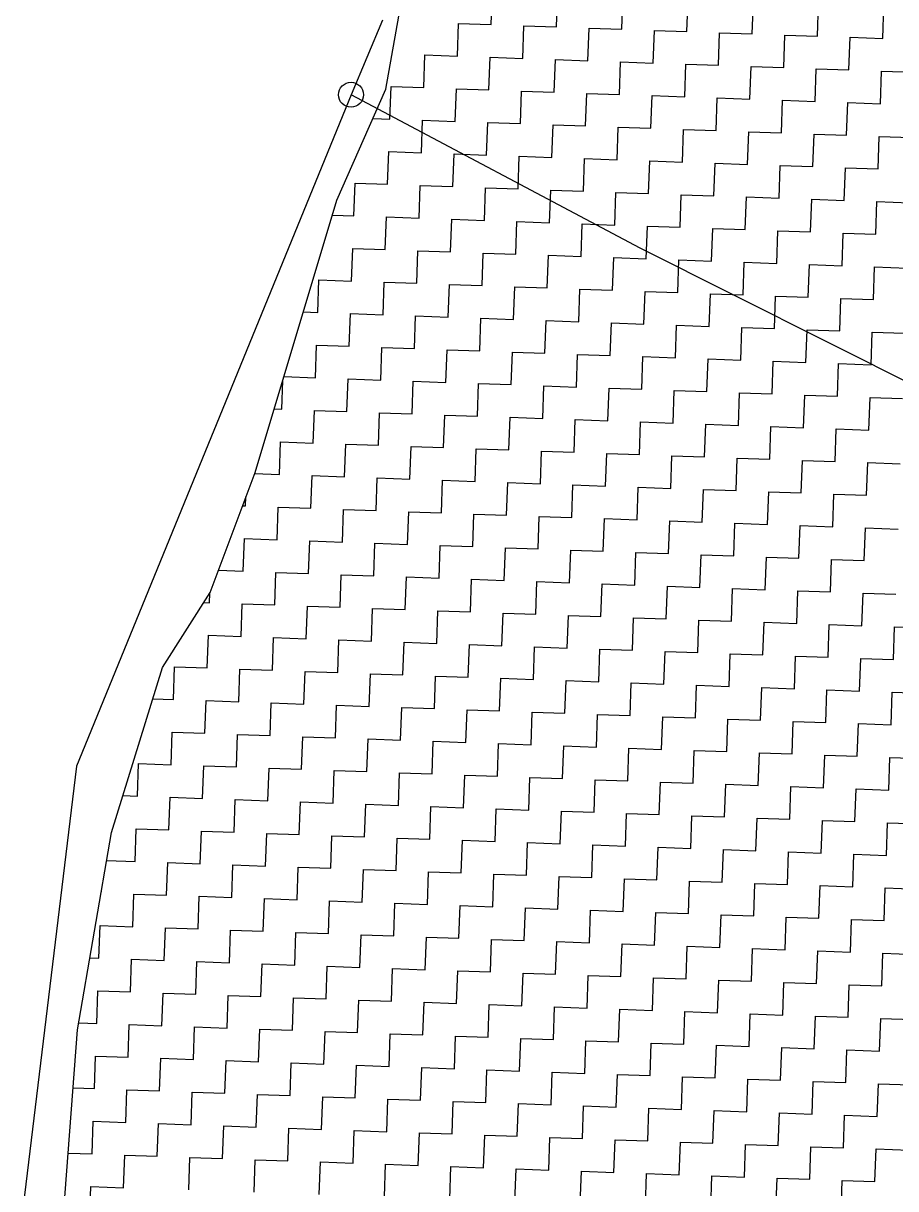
# Model space of a CAD drawing. Header units: metres. Extents: x 287345 to 291891, y 1993918 to 1999987.
# Drawn here: x 287345.5 to 287614.4, y 1997627.4 to 1997986.5 of the extents above; entities that cross this region are included whole.
import ezdxf

# ---------------------------------------------------------------- set-up
doc = ezdxf.new("R2010")
doc.units = ezdxf.units.M
doc.header["$MEASUREMENT"] = 0
for name, color, linetype in [('POLY_HATCH', 12, 'Continuous'), ('POLY_PARCEL', 6, 'Continuous'), ('V_BOUND_LINE', 7, 'Continuous')]:
    doc.layers.add(name, color=color, linetype=linetype)

msp = doc.modelspace()

# ---------------------------------------------------------------- linework, layer by layer
msp.add_circle((287446.5, 1997964.51), 3.85)
at = {"layer": 'POLY_HATCH'}
for p, q in [((287457.26, 1997966.2), (287467.7, 1998025.58)), ((287442.14, 1997931.99), (287457.26, 1997966.2)), ((287416.93, 1997848.12), (287442.14, 1997931.99)), ((287403.1, 1997811.09), (287416.93, 1997848.12)), ((287388.38, 1997787.99), (287403.1, 1997811.09)), ((287372.68, 1997737.13), (287388.38, 1997787.99)), ((287362.19, 1997676.35), (287372.68, 1997737.13)), ((287354.29, 1997571.02), (287362.19, 1997676.35))]:
    msp.add_line(p, q, dxfattribs=at)
at = {"layer": 'POLY_HATCH', "linetype": 'Continuous'}
for p, q in [((287489.74, 1997986.12), (287490.09, 1997996.18)), ((287509.85, 1997985.41), (287510.2, 1997995.46)), ((287529.96, 1997984.7), (287530.31, 1997994.75)), ((287550.06, 1997983.99), (287550.42, 1997994.04)), ((287570.17, 1997983.27), (287570.53, 1997993.33)), ((287590.28, 1997982.56), (287590.64, 1997992.62)), ((287610.39, 1997981.85), (287610.75, 1997991.91)), ((287479.33, 1997976.42), (287479.68, 1997986.48)), ((287479.68, 1997986.48), (287489.74, 1997986.12)), ((287499.44, 1997975.71), (287499.79, 1997985.77)), ((287499.79, 1997985.77), (287509.85, 1997985.41)), ((287519.55, 1997975), (287519.9, 1997985.05)), ((287519.9, 1997985.05), (287529.96, 1997984.7)), ((287539.65, 1997974.29), (287540.01, 1997984.34)), ((287540.01, 1997984.34), (287550.06, 1997983.99)), ((287559.76, 1997973.58), (287560.12, 1997983.63)), ((287560.12, 1997983.63), (287570.17, 1997983.27)), ((287579.87, 1997972.86), (287580.23, 1997982.92)), ((287580.23, 1997982.92), (287590.28, 1997982.56)), ((287599.98, 1997972.15), (287600.34, 1997982.21)), ((287600.34, 1997982.21), (287610.39, 1997981.85)), ((287459.18, 1997977.14), (287459.22, 1997977.13)), ((287459.22, 1997977.13), (287459.23, 1997977.4)), ((287468.92, 1997966.72), (287469.27, 1997976.78)), ((287469.27, 1997976.78), (287479.33, 1997976.42)), ((287489.03, 1997966.01), (287489.38, 1997976.07)), ((287489.38, 1997976.07), (287499.44, 1997975.71)), ((287509.14, 1997965.3), (287509.49, 1997975.36)), ((287509.49, 1997975.36), (287519.55, 1997975)), ((287529.24, 1997964.59), (287529.6, 1997974.64)), ((287529.6, 1997974.64), (287539.65, 1997974.29)), ((287549.35, 1997963.88), (287549.71, 1997973.93)), ((287549.71, 1997973.93), (287559.76, 1997973.58)), ((287569.46, 1997963.17), (287569.82, 1997973.22)), ((287569.82, 1997973.22), (287579.87, 1997972.86)), ((287589.57, 1997962.45), (287589.93, 1997972.51)), ((287589.93, 1997972.51), (287599.98, 1997972.15)), ((287609.68, 1997961.74), (287610.04, 1997971.8)), ((287610.04, 1997971.8), (287620.09, 1997971.44)), ((287458.51, 1997957.03), (287458.86, 1997967.08)), ((287458.86, 1997967.08), (287468.92, 1997966.72)), ((287478.62, 1997956.31), (287478.97, 1997966.37)), ((287478.97, 1997966.37), (287489.03, 1997966.01)), ((287498.72, 1997955.6), (287499.08, 1997965.66)), ((287499.08, 1997965.66), (287509.14, 1997965.3)), ((287518.83, 1997954.89), (287519.19, 1997964.94)), ((287519.19, 1997964.94), (287529.24, 1997964.59)), ((287538.94, 1997954.18), (287539.3, 1997964.23)), ((287539.3, 1997964.23), (287549.35, 1997963.88)), ((287559.05, 1997953.47), (287559.41, 1997963.52)), ((287559.41, 1997963.52), (287569.46, 1997963.17)), ((287579.16, 1997952.76), (287579.52, 1997962.81)), ((287579.52, 1997962.81), (287589.57, 1997962.45)), ((287599.27, 1997952.04), (287599.63, 1997962.1)), ((287599.63, 1997962.1), (287609.68, 1997961.74)), ((287453.29, 1997957.21), (287458.51, 1997957.03)), ((287468.21, 1997946.61), (287468.56, 1997956.67)), ((287468.56, 1997956.67), (287478.62, 1997956.31)), ((287488.31, 1997945.9), (287488.67, 1997955.96)), ((287488.67, 1997955.96), (287498.72, 1997955.6)), ((287508.42, 1997945.19), (287508.78, 1997955.25)), ((287508.78, 1997955.25), (287518.83, 1997954.89)), ((287528.53, 1997944.48), (287528.89, 1997954.53)), ((287528.89, 1997954.53), (287538.94, 1997954.18)), ((287548.64, 1997943.77), (287549, 1997953.82)), ((287549, 1997953.82), (287559.05, 1997953.47)), ((287568.75, 1997943.06), (287569.11, 1997953.11)), ((287569.11, 1997953.11), (287579.16, 1997952.76)), ((287588.86, 1997942.35), (287589.22, 1997952.4)), ((287589.22, 1997952.4), (287599.27, 1997952.04)), ((287608.97, 1997941.63), (287609.32, 1997951.69)), ((287609.32, 1997951.69), (287619.38, 1997951.33)), ((287457.8, 1997936.92), (287458.15, 1997946.97)), ((287458.15, 1997946.97), (287468.21, 1997946.61)), ((287477.9, 1997936.2), (287478.26, 1997946.26)), ((287478.26, 1997946.26), (287488.31, 1997945.9)), ((287498.01, 1997935.49), (287498.37, 1997945.55)), ((287498.37, 1997945.55), (287508.42, 1997945.19)), ((287518.12, 1997934.78), (287518.48, 1997944.84)), ((287518.48, 1997944.84), (287528.53, 1997944.48)), ((287538.23, 1997934.07), (287538.59, 1997944.12)), ((287538.59, 1997944.12), (287548.64, 1997943.77)), ((287558.34, 1997933.36), (287558.7, 1997943.41)), ((287558.7, 1997943.41), (287568.75, 1997943.06)), ((287578.45, 1997932.65), (287578.8, 1997942.7)), ((287578.8, 1997942.7), (287588.86, 1997942.35)), ((287598.56, 1997931.94), (287598.91, 1997941.99)), ((287598.91, 1997941.99), (287608.97, 1997941.63)), ((287447.38, 1997927.22), (287447.74, 1997937.27)), ((287447.74, 1997937.27), (287457.8, 1997936.92)), ((287467.49, 1997926.51), (287467.85, 1997936.56)), ((287467.85, 1997936.56), (287477.9, 1997936.2)), ((287487.6, 1997925.79), (287487.96, 1997935.85)), ((287487.96, 1997935.85), (287498.01, 1997935.49)), ((287507.71, 1997925.08), (287508.07, 1997935.14)), ((287508.07, 1997935.14), (287518.12, 1997934.78)), ((287527.82, 1997924.37), (287528.18, 1997934.43)), ((287528.18, 1997934.43), (287538.23, 1997934.07)), ((287547.93, 1997923.66), (287548.29, 1997933.71)), ((287548.29, 1997933.71), (287558.34, 1997933.36)), ((287568.04, 1997922.95), (287568.39, 1997933)), ((287568.39, 1997933), (287578.45, 1997932.65)), ((287588.15, 1997922.24), (287588.5, 1997932.29)), ((287588.5, 1997932.29), (287598.56, 1997931.94)), ((287608.26, 1997921.52), (287608.61, 1997931.58)), ((287608.61, 1997931.58), (287618.67, 1997931.22)), ((287440.78, 1997927.45), (287447.38, 1997927.22)), ((287457.08, 1997916.81), (287457.44, 1997926.86)), ((287457.44, 1997926.86), (287467.49, 1997926.51)), ((287477.19, 1997916.1), (287477.55, 1997926.15)), ((287477.55, 1997926.15), (287487.6, 1997925.79)), ((287497.3, 1997915.38), (287497.66, 1997925.44)), ((287497.66, 1997925.44), (287507.71, 1997925.08)), ((287517.41, 1997914.67), (287517.77, 1997924.73)), ((287517.77, 1997924.73), (287527.82, 1997924.37)), ((287537.52, 1997913.96), (287537.88, 1997924.02)), ((287537.88, 1997924.02), (287547.93, 1997923.66)), ((287557.63, 1997913.25), (287557.98, 1997923.3)), ((287557.98, 1997923.3), (287568.04, 1997922.95)), ((287577.74, 1997912.54), (287578.09, 1997922.59)), ((287578.09, 1997922.59), (287588.15, 1997922.24)), ((287597.85, 1997911.83), (287598.2, 1997921.88)), ((287598.2, 1997921.88), (287608.26, 1997921.52)), ((287446.67, 1997907.11), (287447.03, 1997917.16)), ((287447.03, 1997917.16), (287457.08, 1997916.81)), ((287466.78, 1997906.4), (287467.14, 1997916.45)), ((287467.14, 1997916.45), (287477.19, 1997916.1)), ((287486.89, 1997905.69), (287487.25, 1997915.74)), ((287487.25, 1997915.74), (287497.3, 1997915.38)), ((287507, 1997904.97), (287507.36, 1997915.03)), ((287507.36, 1997915.03), (287517.41, 1997914.67)), ((287527.11, 1997904.26), (287527.47, 1997914.32)), ((287527.47, 1997914.32), (287537.52, 1997913.96)), ((287547.22, 1997903.55), (287547.57, 1997913.61)), ((287547.57, 1997913.61), (287557.63, 1997913.25)), ((287567.33, 1997902.84), (287567.68, 1997912.89)), ((287567.68, 1997912.89), (287577.74, 1997912.54)), ((287587.44, 1997902.13), (287587.79, 1997912.18)), ((287587.79, 1997912.18), (287597.85, 1997911.83)), ((287607.55, 1997901.42), (287607.9, 1997911.47)), ((287607.9, 1997911.47), (287617.96, 1997911.11)), ((287436.26, 1997897.41), (287436.62, 1997907.46)), ((287436.62, 1997907.46), (287446.67, 1997907.11)), ((287456.37, 1997896.7), (287456.73, 1997906.75)), ((287456.73, 1997906.75), (287466.78, 1997906.4)), ((287476.48, 1997895.99), (287476.84, 1997906.04)), ((287476.84, 1997906.04), (287486.89, 1997905.69)), ((287496.59, 1997895.27), (287496.95, 1997905.33)), ((287496.95, 1997905.33), (287507, 1997904.97)), ((287516.7, 1997894.56), (287517.05, 1997904.62)), ((287517.05, 1997904.62), (287527.11, 1997904.26)), ((287536.81, 1997893.85), (287537.16, 1997903.91)), ((287537.16, 1997903.91), (287547.22, 1997903.55)), ((287556.92, 1997893.14), (287557.27, 1997903.19)), ((287557.27, 1997903.19), (287567.33, 1997902.84)), ((287577.03, 1997892.43), (287577.38, 1997902.48)), ((287577.38, 1997902.48), (287587.44, 1997902.13)), ((287597.13, 1997891.72), (287597.49, 1997901.77)), ((287597.49, 1997901.77), (287607.55, 1997901.42)), ((287431.79, 1997897.57), (287436.26, 1997897.41)), ((287445.96, 1997887), (287446.32, 1997897.05)), ((287446.32, 1997897.05), (287456.37, 1997896.7)), ((287466.07, 1997886.29), (287466.43, 1997896.34)), ((287466.43, 1997896.34), (287476.48, 1997895.99)), ((287486.18, 1997885.58), (287486.54, 1997895.63)), ((287486.54, 1997895.63), (287496.59, 1997895.27)), ((287506.29, 1997884.86), (287506.64, 1997894.92)), ((287506.64, 1997894.92), (287516.7, 1997894.56)), ((287526.4, 1997884.15), (287526.75, 1997894.21)), ((287526.75, 1997894.21), (287536.81, 1997893.85)), ((287546.51, 1997883.44), (287546.86, 1997893.5)), ((287546.86, 1997893.5), (287556.92, 1997893.14)), ((287566.62, 1997882.73), (287566.97, 1997892.78)), ((287566.97, 1997892.78), (287577.03, 1997892.43)), ((287586.72, 1997882.02), (287587.08, 1997892.07)), ((287587.08, 1997892.07), (287597.13, 1997891.72)), ((287606.83, 1997881.31), (287607.19, 1997891.36)), ((287607.19, 1997891.36), (287617.24, 1997891.01)), ((287435.55, 1997877.3), (287435.91, 1997887.36)), ((287435.91, 1997887.36), (287445.96, 1997887)), ((287455.66, 1997876.59), (287456.02, 1997886.64)), ((287456.02, 1997886.64), (287466.07, 1997886.29)), ((287475.77, 1997875.88), (287476.13, 1997885.93)), ((287476.13, 1997885.93), (287486.18, 1997885.58)), ((287495.88, 1997875.17), (287496.23, 1997885.22)), ((287496.23, 1997885.22), (287506.29, 1997884.86)), ((287515.99, 1997874.45), (287516.34, 1997884.51)), ((287516.34, 1997884.51), (287526.4, 1997884.15)), ((287536.1, 1997873.74), (287536.45, 1997883.8)), ((287536.45, 1997883.8), (287546.51, 1997883.44)), ((287556.21, 1997873.03), (287556.56, 1997883.09)), ((287556.56, 1997883.09), (287566.62, 1997882.73)), ((287576.31, 1997872.32), (287576.67, 1997882.37)), ((287576.67, 1997882.37), (287586.72, 1997882.02)), ((287596.42, 1997871.61), (287596.78, 1997881.66)), ((287596.78, 1997881.66), (287606.83, 1997881.31)), ((287425.81, 1997877.65), (287435.55, 1997877.3)), ((287425.14, 1997867.6), (287425.46, 1997876.48)), ((287445.25, 1997866.89), (287445.61, 1997876.94)), ((287445.61, 1997876.94), (287455.66, 1997876.59)), ((287465.36, 1997866.18), (287465.71, 1997876.23)), ((287465.71, 1997876.23), (287475.77, 1997875.88)), ((287485.47, 1997865.47), (287485.82, 1997875.52)), ((287485.82, 1997875.52), (287495.88, 1997875.17)), ((287505.58, 1997864.76), (287505.93, 1997874.81)), ((287505.93, 1997874.81), (287515.99, 1997874.45)), ((287525.69, 1997864.04), (287526.04, 1997874.1)), ((287526.04, 1997874.1), (287536.1, 1997873.74)), ((287545.8, 1997863.33), (287546.15, 1997873.39)), ((287546.15, 1997873.39), (287556.21, 1997873.03)), ((287565.9, 1997862.62), (287566.26, 1997872.68)), ((287566.26, 1997872.68), (287576.31, 1997872.32)), ((287586.01, 1997861.91), (287586.37, 1997871.96)), ((287586.37, 1997871.96), (287596.42, 1997871.61)), ((287606.12, 1997861.2), (287606.48, 1997871.25)), ((287606.48, 1997871.25), (287616.53, 1997870.9)), ((287422.81, 1997867.68), (287425.14, 1997867.6)), ((287434.84, 1997857.19), (287435.2, 1997867.25)), ((287435.2, 1997867.25), (287445.25, 1997866.89)), ((287454.95, 1997856.48), (287455.3, 1997866.53)), ((287455.3, 1997866.53), (287465.36, 1997866.18)), ((287475.06, 1997855.77), (287475.41, 1997865.82)), ((287475.41, 1997865.82), (287485.47, 1997865.47)), ((287495.17, 1997855.06), (287495.52, 1997865.11)), ((287495.52, 1997865.11), (287505.58, 1997864.76)), ((287515.28, 1997854.35), (287515.63, 1997864.4)), ((287515.63, 1997864.4), (287525.69, 1997864.04)), ((287535.38, 1997853.63), (287535.74, 1997863.69)), ((287535.74, 1997863.69), (287545.8, 1997863.33)), ((287555.49, 1997852.92), (287555.85, 1997862.98)), ((287555.85, 1997862.98), (287565.9, 1997862.62)), ((287575.6, 1997852.21), (287575.96, 1997862.27)), ((287575.96, 1997862.27), (287586.01, 1997861.91)), ((287595.71, 1997851.5), (287596.07, 1997861.55)), ((287596.07, 1997861.55), (287606.12, 1997861.2)), ((287424.43, 1997847.49), (287424.79, 1997857.55)), ((287424.79, 1997857.55), (287434.84, 1997857.19)), ((287444.54, 1997846.78), (287444.89, 1997856.84)), ((287444.89, 1997856.84), (287454.95, 1997856.48)), ((287464.65, 1997846.07), (287465, 1997856.12)), ((287465, 1997856.12), (287475.06, 1997855.77)), ((287484.76, 1997845.36), (287485.11, 1997855.41)), ((287485.11, 1997855.41), (287495.17, 1997855.06)), ((287504.87, 1997844.65), (287505.22, 1997854.7)), ((287505.22, 1997854.7), (287515.28, 1997854.35)), ((287524.97, 1997843.94), (287525.33, 1997853.99)), ((287525.33, 1997853.99), (287535.38, 1997853.63)), ((287545.08, 1997843.22), (287545.44, 1997853.28)), ((287545.44, 1997853.28), (287555.49, 1997852.92)), ((287565.19, 1997842.51), (287565.55, 1997852.57)), ((287565.55, 1997852.57), (287575.6, 1997852.21)), ((287585.3, 1997841.8), (287585.66, 1997851.85)), ((287585.66, 1997851.85), (287595.71, 1997851.5)), ((287605.41, 1997841.09), (287605.77, 1997851.14)), ((287605.77, 1997851.14), (287615.82, 1997850.79)), ((287416.8, 1997847.76), (287424.43, 1997847.49)), ((287434.13, 1997837.08), (287434.48, 1997847.14)), ((287434.48, 1997847.14), (287444.54, 1997846.78)), ((287454.24, 1997836.37), (287454.59, 1997846.43)), ((287454.59, 1997846.43), (287464.65, 1997846.07)), ((287474.35, 1997835.66), (287474.7, 1997845.71)), ((287474.7, 1997845.71), (287484.76, 1997845.36)), ((287494.46, 1997834.95), (287494.81, 1997845)), ((287494.81, 1997845), (287504.87, 1997844.65)), ((287514.56, 1997834.24), (287514.92, 1997844.29)), ((287514.92, 1997844.29), (287524.97, 1997843.94)), ((287534.67, 1997833.52), (287535.03, 1997843.58)), ((287535.03, 1997843.58), (287545.08, 1997843.22)), ((287554.78, 1997832.81), (287555.14, 1997842.87)), ((287555.14, 1997842.87), (287565.19, 1997842.51)), ((287574.89, 1997832.1), (287575.25, 1997842.16)), ((287575.25, 1997842.16), (287585.3, 1997841.8)), ((287595, 1997831.39), (287595.36, 1997841.44)), ((287595.36, 1997841.44), (287605.41, 1997841.09)), ((287413.09, 1997837.83), (287414.02, 1997837.79)), ((287414.02, 1997837.79), (287414.12, 1997840.59)), ((287423.72, 1997827.38), (287424.07, 1997837.44)), ((287424.07, 1997837.44), (287434.13, 1997837.08)), ((287443.83, 1997826.67), (287444.18, 1997836.73)), ((287444.18, 1997836.73), (287454.24, 1997836.37)), ((287463.94, 1997825.96), (287464.29, 1997836.02)), ((287464.29, 1997836.02), (287474.35, 1997835.66)), ((287484.05, 1997825.25), (287484.4, 1997835.3)), ((287484.4, 1997835.3), (287494.46, 1997834.95)), ((287504.15, 1997824.54), (287504.51, 1997834.59)), ((287504.51, 1997834.59), (287514.56, 1997834.24)), ((287524.26, 1997823.83), (287524.62, 1997833.88)), ((287524.62, 1997833.88), (287534.67, 1997833.52)), ((287544.37, 1997823.11), (287544.73, 1997833.17)), ((287544.73, 1997833.17), (287554.78, 1997832.81)), ((287564.48, 1997822.4), (287564.84, 1997832.46)), ((287564.84, 1997832.46), (287574.89, 1997832.1)), ((287584.59, 1997821.69), (287584.95, 1997831.75)), ((287584.95, 1997831.75), (287595, 1997831.39)), ((287604.7, 1997820.98), (287605.05, 1997831.03)), ((287605.05, 1997831.03), (287615.11, 1997830.68)), ((287413.31, 1997817.69), (287413.66, 1997827.74)), ((287413.66, 1997827.74), (287423.72, 1997827.38)), ((287433.42, 1997816.97), (287433.77, 1997827.03)), ((287433.77, 1997827.03), (287443.83, 1997826.67)), ((287453.53, 1997816.26), (287453.88, 1997826.32)), ((287453.88, 1997826.32), (287463.94, 1997825.96)), ((287473.63, 1997815.55), (287473.99, 1997825.61)), ((287473.99, 1997825.61), (287484.05, 1997825.25)), ((287493.74, 1997814.84), (287494.1, 1997824.89)), ((287494.1, 1997824.89), (287504.15, 1997824.54)), ((287513.85, 1997814.13), (287514.21, 1997824.18)), ((287514.21, 1997824.18), (287524.26, 1997823.83)), ((287533.96, 1997813.42), (287534.32, 1997823.47)), ((287534.32, 1997823.47), (287544.37, 1997823.11)), ((287554.07, 1997812.7), (287554.43, 1997822.76)), ((287554.43, 1997822.76), (287564.48, 1997822.4)), ((287574.18, 1997811.99), (287574.54, 1997822.05)), ((287574.54, 1997822.05), (287584.59, 1997821.69)), ((287594.29, 1997811.28), (287594.64, 1997821.34)), ((287594.64, 1997821.34), (287604.7, 1997820.98)), ((287405.67, 1997817.96), (287413.31, 1997817.69)), ((287423.01, 1997807.28), (287423.36, 1997817.33)), ((287423.36, 1997817.33), (287433.42, 1997816.97)), ((287443.12, 1997806.56), (287443.47, 1997816.62)), ((287443.47, 1997816.62), (287453.53, 1997816.26)), ((287463.22, 1997805.85), (287463.58, 1997815.91)), ((287463.58, 1997815.91), (287473.63, 1997815.55)), ((287483.33, 1997805.14), (287483.69, 1997815.19)), ((287483.69, 1997815.19), (287493.74, 1997814.84)), ((287503.44, 1997804.43), (287503.8, 1997814.48)), ((287503.8, 1997814.48), (287513.85, 1997814.13)), ((287523.55, 1997803.72), (287523.91, 1997813.77)), ((287523.91, 1997813.77), (287533.96, 1997813.42)), ((287543.66, 1997803.01), (287544.02, 1997813.06)), ((287544.02, 1997813.06), (287554.07, 1997812.7)), ((287402.9, 1997807.99), (287403, 1997810.93)), ((287563.77, 1997802.29), (287564.13, 1997812.35)), ((287564.13, 1997812.35), (287574.18, 1997811.99)), ((287583.88, 1997801.58), (287584.23, 1997811.64)), ((287584.23, 1997811.64), (287594.29, 1997811.28)), ((287603.99, 1997800.87), (287604.34, 1997810.93)), ((287604.34, 1997810.93), (287614.4, 1997810.57)), ((287401.17, 1997808.05), (287402.9, 1997807.99)), ((287412.6, 1997797.58), (287412.95, 1997807.63)), ((287412.95, 1997807.63), (287423.01, 1997807.28)), ((287432.71, 1997796.86), (287433.06, 1997806.92)), ((287433.06, 1997806.92), (287443.12, 1997806.56)), ((287452.81, 1997796.15), (287453.17, 1997806.21)), ((287453.17, 1997806.21), (287463.22, 1997805.85)), ((287472.92, 1997795.44), (287473.28, 1997805.5)), ((287473.28, 1997805.5), (287483.33, 1997805.14)), ((287493.03, 1997794.73), (287493.39, 1997804.78)), ((287493.39, 1997804.78), (287503.44, 1997804.43)), ((287513.14, 1997794.02), (287513.5, 1997804.07)), ((287513.5, 1997804.07), (287523.55, 1997803.72)), ((287533.25, 1997793.31), (287533.61, 1997803.36)), ((287533.61, 1997803.36), (287543.66, 1997803.01)), ((287553.36, 1997792.6), (287553.71, 1997802.65)), ((287553.71, 1997802.65), (287563.77, 1997802.29)), ((287573.47, 1997791.88), (287573.82, 1997801.94)), ((287573.82, 1997801.94), (287583.88, 1997801.58)), ((287593.58, 1997791.17), (287593.93, 1997801.23)), ((287593.93, 1997801.23), (287603.99, 1997800.87)), ((287613.69, 1997790.46), (287614.04, 1997800.52)), ((287614.04, 1997800.52), (287624.1, 1997800.16)), ((287402.19, 1997787.88), (287402.54, 1997797.93)), ((287402.54, 1997797.93), (287412.6, 1997797.58)), ((287422.29, 1997787.17), (287422.65, 1997797.22)), ((287422.65, 1997797.22), (287432.71, 1997796.86)), ((287442.4, 1997786.45), (287442.76, 1997796.51)), ((287442.76, 1997796.51), (287452.81, 1997796.15)), ((287462.51, 1997785.74), (287462.87, 1997795.8)), ((287462.87, 1997795.8), (287472.92, 1997795.44)), ((287482.62, 1997785.03), (287482.98, 1997795.09)), ((287482.98, 1997795.09), (287493.03, 1997794.73)), ((287502.73, 1997784.32), (287503.09, 1997794.37)), ((287503.09, 1997794.37), (287513.14, 1997794.02)), ((287522.84, 1997783.61), (287523.2, 1997793.66)), ((287523.2, 1997793.66), (287533.25, 1997793.31)), ((287542.95, 1997782.9), (287543.3, 1997792.95)), ((287543.3, 1997792.95), (287553.36, 1997792.6)), ((287563.06, 1997782.19), (287563.41, 1997792.24)), ((287563.41, 1997792.24), (287573.47, 1997791.88)), ((287583.17, 1997781.47), (287583.52, 1997791.53)), ((287583.52, 1997791.53), (287593.58, 1997791.17)), ((287391.78, 1997778.18), (287392.13, 1997788.23)), ((287392.13, 1997788.23), (287402.19, 1997787.88)), ((287411.88, 1997777.47), (287412.24, 1997787.52)), ((287412.24, 1997787.52), (287422.29, 1997787.17)), ((287603.28, 1997780.76), (287603.63, 1997790.82)), ((287603.63, 1997790.82), (287613.69, 1997790.46)), ((287431.99, 1997776.76), (287432.35, 1997786.81)), ((287432.35, 1997786.81), (287442.4, 1997786.45)), ((287452.1, 1997776.04), (287452.46, 1997786.1)), ((287452.46, 1997786.1), (287462.51, 1997785.74)), ((287472.21, 1997775.33), (287472.57, 1997785.39)), ((287472.57, 1997785.39), (287482.62, 1997785.03)), ((287492.32, 1997774.62), (287492.68, 1997784.68)), ((287492.68, 1997784.68), (287502.73, 1997784.32)), ((287512.43, 1997773.91), (287512.79, 1997783.96)), ((287512.79, 1997783.96), (287522.84, 1997783.61)), ((287532.54, 1997773.2), (287532.89, 1997783.25)), ((287532.89, 1997783.25), (287542.95, 1997782.9)), ((287552.65, 1997772.49), (287553, 1997782.54)), ((287553, 1997782.54), (287563.06, 1997782.19)), ((287572.76, 1997771.77), (287573.11, 1997781.83)), ((287573.11, 1997781.83), (287583.17, 1997781.47)), ((287592.87, 1997771.06), (287593.22, 1997781.12)), ((287593.22, 1997781.12), (287603.28, 1997780.76)), ((287612.97, 1997770.35), (287613.33, 1997780.41)), ((287613.33, 1997780.41), (287623.38, 1997780.05)), ((287385.42, 1997778.4), (287391.78, 1997778.18)), ((287401.47, 1997767.77), (287401.83, 1997777.82)), ((287401.83, 1997777.82), (287411.88, 1997777.47)), ((287421.58, 1997767.06), (287421.94, 1997777.11)), ((287421.94, 1997777.11), (287431.99, 1997776.76)), ((287441.69, 1997766.35), (287442.05, 1997776.4)), ((287442.05, 1997776.4), (287452.1, 1997776.04)), ((287461.8, 1997765.63), (287462.16, 1997775.69)), ((287462.16, 1997775.69), (287472.21, 1997775.33)), ((287481.91, 1997764.92), (287482.27, 1997774.98)), ((287482.27, 1997774.98), (287492.32, 1997774.62)), ((287502.02, 1997764.21), (287502.38, 1997774.27)), ((287502.38, 1997774.27), (287512.43, 1997773.91)), ((287522.13, 1997763.5), (287522.48, 1997773.55)), ((287522.48, 1997773.55), (287532.54, 1997773.2)), ((287542.24, 1997762.79), (287542.59, 1997772.84)), ((287542.59, 1997772.84), (287552.65, 1997772.49)), ((287562.35, 1997762.08), (287562.7, 1997772.13)), ((287562.7, 1997772.13), (287572.76, 1997771.77)), ((287582.46, 1997761.36), (287582.81, 1997771.42)), ((287582.81, 1997771.42), (287592.87, 1997771.06)), ((287602.56, 1997760.65), (287602.92, 1997770.71)), ((287602.92, 1997770.71), (287612.97, 1997770.35)), ((287391.06, 1997758.07), (287391.42, 1997768.12)), ((287391.42, 1997768.12), (287401.47, 1997767.77)), ((287411.17, 1997757.36), (287411.53, 1997767.41)), ((287411.53, 1997767.41), (287421.58, 1997767.06)), ((287431.28, 1997756.65), (287431.64, 1997766.7)), ((287431.64, 1997766.7), (287441.69, 1997766.35)), ((287451.39, 1997755.94), (287451.75, 1997765.99)), ((287451.75, 1997765.99), (287461.8, 1997765.63)), ((287471.5, 1997755.22), (287471.86, 1997765.28)), ((287471.86, 1997765.28), (287481.91, 1997764.92)), ((287491.61, 1997754.51), (287491.96, 1997764.57)), ((287491.96, 1997764.57), (287502.02, 1997764.21)), ((287511.72, 1997753.8), (287512.07, 1997763.86)), ((287512.07, 1997763.86), (287522.13, 1997763.5)), ((287531.83, 1997753.09), (287532.18, 1997763.14)), ((287532.18, 1997763.14), (287542.24, 1997762.79)), ((287551.94, 1997752.38), (287552.29, 1997762.43)), ((287552.29, 1997762.43), (287562.35, 1997762.08)), ((287572.04, 1997751.67), (287572.4, 1997761.72)), ((287572.4, 1997761.72), (287582.46, 1997761.36)), ((287592.15, 1997750.95), (287592.51, 1997761.01)), ((287592.51, 1997761.01), (287602.56, 1997760.65)), ((287612.26, 1997750.24), (287612.62, 1997760.3)), ((287612.62, 1997760.3), (287622.67, 1997759.94)), ((287380.65, 1997748.37), (287381.01, 1997758.43)), ((287381.01, 1997758.43), (287391.06, 1997758.07)), ((287400.76, 1997747.66), (287401.12, 1997757.71)), ((287401.12, 1997757.71), (287411.17, 1997757.36)), ((287420.87, 1997746.95), (287421.23, 1997757)), ((287421.23, 1997757), (287431.28, 1997756.65)), ((287440.98, 1997746.24), (287441.34, 1997756.29)), ((287441.34, 1997756.29), (287451.39, 1997755.94)), ((287461.09, 1997745.52), (287461.45, 1997755.58)), ((287461.45, 1997755.58), (287471.5, 1997755.22)), ((287481.2, 1997744.81), (287481.55, 1997754.87)), ((287481.55, 1997754.87), (287491.61, 1997754.51)), ((287501.31, 1997744.1), (287501.66, 1997754.16)), ((287501.66, 1997754.16), (287511.72, 1997753.8)), ((287521.42, 1997743.39), (287521.77, 1997753.44)), ((287521.77, 1997753.44), (287531.83, 1997753.09)), ((287541.53, 1997742.68), (287541.88, 1997752.73)), ((287541.88, 1997752.73), (287551.94, 1997752.38)), ((287561.63, 1997741.97), (287561.99, 1997752.02)), ((287561.99, 1997752.02), (287572.04, 1997751.67)), ((287376.2, 1997748.53), (287380.65, 1997748.37)), ((287390.35, 1997737.96), (287390.71, 1997748.02)), ((287390.71, 1997748.02), (287400.76, 1997747.66)), ((287581.74, 1997741.26), (287582.1, 1997751.31)), ((287582.1, 1997751.31), (287592.15, 1997750.95)), ((287601.85, 1997740.54), (287602.21, 1997750.6)), ((287602.21, 1997750.6), (287612.26, 1997750.24)), ((287410.46, 1997737.25), (287410.82, 1997747.3)), ((287410.82, 1997747.3), (287420.87, 1997746.95)), ((287430.57, 1997736.54), (287430.93, 1997746.59)), ((287430.93, 1997746.59), (287440.98, 1997746.24)), ((287450.68, 1997735.83), (287451.04, 1997745.88)), ((287451.04, 1997745.88), (287461.09, 1997745.52)), ((287470.79, 1997735.11), (287471.14, 1997745.17)), ((287471.14, 1997745.17), (287481.2, 1997744.81)), ((287490.9, 1997734.4), (287491.25, 1997744.46)), ((287491.25, 1997744.46), (287501.31, 1997744.1)), ((287511.01, 1997733.69), (287511.36, 1997743.75)), ((287511.36, 1997743.75), (287521.42, 1997743.39)), ((287531.12, 1997732.98), (287531.47, 1997743.03)), ((287531.47, 1997743.03), (287541.53, 1997742.68)), ((287551.22, 1997732.27), (287551.58, 1997742.32)), ((287551.58, 1997742.32), (287561.63, 1997741.97)), ((287571.33, 1997731.56), (287571.69, 1997741.61)), ((287571.69, 1997741.61), (287581.74, 1997741.26)), ((287591.44, 1997730.85), (287591.8, 1997740.9)), ((287591.8, 1997740.9), (287601.85, 1997740.54)), ((287379.94, 1997728.26), (287380.3, 1997738.32)), ((287380.3, 1997738.32), (287390.35, 1997737.96)), ((287400.05, 1997727.55), (287400.41, 1997737.61)), ((287400.41, 1997737.61), (287410.46, 1997737.25)), ((287611.55, 1997730.13), (287611.91, 1997740.19)), ((287611.91, 1997740.19), (287621.96, 1997739.83)), ((287420.16, 1997726.84), (287420.52, 1997736.89)), ((287420.52, 1997736.89), (287430.57, 1997736.54)), ((287440.27, 1997726.13), (287440.62, 1997736.18)), ((287440.62, 1997736.18), (287450.68, 1997735.83)), ((287460.38, 1997725.42), (287460.73, 1997735.47)), ((287460.73, 1997735.47), (287470.79, 1997735.11)), ((287480.49, 1997724.7), (287480.84, 1997734.76)), ((287480.84, 1997734.76), (287490.9, 1997734.4)), ((287500.6, 1997723.99), (287500.95, 1997734.05)), ((287500.95, 1997734.05), (287511.01, 1997733.69)), ((287520.71, 1997723.28), (287521.06, 1997733.34)), ((287521.06, 1997733.34), (287531.12, 1997732.98)), ((287540.81, 1997722.57), (287541.17, 1997732.62)), ((287541.17, 1997732.62), (287551.22, 1997732.27)), ((287560.92, 1997721.86), (287561.28, 1997731.91)), ((287561.28, 1997731.91), (287571.33, 1997731.56)), ((287581.03, 1997721.15), (287581.39, 1997731.2)), ((287581.39, 1997731.2), (287591.44, 1997730.85)), ((287601.14, 1997720.43), (287601.5, 1997730.49)), ((287601.5, 1997730.49), (287611.55, 1997730.13)), ((287371.2, 1997728.57), (287379.94, 1997728.26)), ((287389.64, 1997717.85), (287390, 1997727.91)), ((287390, 1997727.91), (287400.05, 1997727.55)), ((287409.75, 1997717.14), (287410.11, 1997727.19)), ((287410.11, 1997727.19), (287420.16, 1997726.84)), ((287429.86, 1997716.43), (287430.21, 1997726.48)), ((287430.21, 1997726.48), (287440.27, 1997726.13)), ((287449.97, 1997715.72), (287450.32, 1997725.77)), ((287450.32, 1997725.77), (287460.38, 1997725.42)), ((287470.08, 1997715.01), (287470.43, 1997725.06)), ((287470.43, 1997725.06), (287480.49, 1997724.7)), ((287490.19, 1997714.29), (287490.54, 1997724.35)), ((287490.54, 1997724.35), (287500.6, 1997723.99)), ((287510.29, 1997713.58), (287510.65, 1997723.64)), ((287510.65, 1997723.64), (287520.71, 1997723.28)), ((287530.4, 1997712.87), (287530.76, 1997722.93)), ((287530.76, 1997722.93), (287540.81, 1997722.57)), ((287550.51, 1997712.16), (287550.87, 1997722.21)), ((287550.87, 1997722.21), (287560.92, 1997721.86)), ((287570.62, 1997711.45), (287570.98, 1997721.5)), ((287570.98, 1997721.5), (287581.03, 1997721.15)), ((287590.73, 1997710.74), (287591.09, 1997720.79)), ((287591.09, 1997720.79), (287601.14, 1997720.43)), ((287610.84, 1997710.02), (287611.2, 1997720.08)), ((287611.2, 1997720.08), (287621.25, 1997719.72)), ((287369.47, 1997718.57), (287369.53, 1997718.56)), ((287369.53, 1997718.56), (287369.55, 1997718.99)), ((287379.23, 1997708.15), (287379.59, 1997718.21)), ((287379.59, 1997718.21), (287389.64, 1997717.85)), ((287399.34, 1997707.44), (287399.7, 1997717.5)), ((287399.7, 1997717.5), (287409.75, 1997717.14)), ((287419.45, 1997706.73), (287419.8, 1997716.78)), ((287419.8, 1997716.78), (287429.86, 1997716.43)), ((287439.56, 1997706.02), (287439.91, 1997716.07)), ((287439.91, 1997716.07), (287449.97, 1997715.72)), ((287459.67, 1997705.31), (287460.02, 1997715.36)), ((287460.02, 1997715.36), (287470.08, 1997715.01)), ((287479.78, 1997704.6), (287480.13, 1997714.65)), ((287480.13, 1997714.65), (287490.19, 1997714.29)), ((287499.88, 1997703.88), (287500.24, 1997713.94)), ((287500.24, 1997713.94), (287510.29, 1997713.58)), ((287519.99, 1997703.17), (287520.35, 1997713.23)), ((287520.35, 1997713.23), (287530.4, 1997712.87)), ((287540.1, 1997702.46), (287540.46, 1997712.52)), ((287540.46, 1997712.52), (287550.51, 1997712.16)), ((287368.82, 1997698.45), (287369.18, 1997708.51)), ((287369.18, 1997708.51), (287379.23, 1997708.15)), ((287560.21, 1997701.75), (287560.57, 1997711.8)), ((287560.57, 1997711.8), (287570.62, 1997711.45)), ((287580.32, 1997701.04), (287580.68, 1997711.09)), ((287580.68, 1997711.09), (287590.73, 1997710.74)), ((287600.43, 1997700.33), (287600.79, 1997710.38)), ((287600.79, 1997710.38), (287610.84, 1997710.02)), ((287388.93, 1997697.74), (287389.29, 1997707.8)), ((287389.29, 1997707.8), (287399.34, 1997707.44)), ((287409.04, 1997697.03), (287409.39, 1997707.09)), ((287409.39, 1997707.09), (287419.45, 1997706.73)), ((287429.15, 1997696.32), (287429.5, 1997706.37)), ((287429.5, 1997706.37), (287439.56, 1997706.02)), ((287449.26, 1997695.61), (287449.61, 1997705.66)), ((287449.61, 1997705.66), (287459.67, 1997705.31)), ((287469.37, 1997694.9), (287469.72, 1997704.95)), ((287469.72, 1997704.95), (287479.78, 1997704.6)), ((287489.47, 1997694.19), (287489.83, 1997704.24)), ((287489.83, 1997704.24), (287499.88, 1997703.88)), ((287509.58, 1997693.47), (287509.94, 1997703.53)), ((287509.94, 1997703.53), (287519.99, 1997703.17)), ((287529.69, 1997692.76), (287530.05, 1997702.82)), ((287530.05, 1997702.82), (287540.1, 1997702.46)), ((287549.8, 1997692.05), (287550.16, 1997702.1)), ((287550.16, 1997702.1), (287560.21, 1997701.75)), ((287569.91, 1997691.34), (287570.27, 1997701.39)), ((287570.27, 1997701.39), (287580.32, 1997701.04)), ((287366.02, 1997698.55), (287368.82, 1997698.45)), ((287378.52, 1997688.04), (287378.87, 1997698.1)), ((287378.87, 1997698.1), (287388.93, 1997697.74)), ((287590.02, 1997690.63), (287590.37, 1997700.68)), ((287590.37, 1997700.68), (287600.43, 1997700.33)), ((287610.13, 1997689.92), (287610.48, 1997699.97)), ((287610.48, 1997699.97), (287620.54, 1997699.61)), ((287398.63, 1997687.33), (287398.98, 1997697.39)), ((287398.98, 1997697.39), (287409.04, 1997697.03)), ((287418.74, 1997686.62), (287419.09, 1997696.68)), ((287419.09, 1997696.68), (287429.15, 1997696.32)), ((287438.85, 1997685.91), (287439.2, 1997695.96)), ((287439.2, 1997695.96), (287449.26, 1997695.61)), ((287458.96, 1997685.2), (287459.31, 1997695.25)), ((287459.31, 1997695.25), (287469.37, 1997694.9)), ((287479.06, 1997684.49), (287479.42, 1997694.54)), ((287479.42, 1997694.54), (287489.47, 1997694.19)), ((287499.17, 1997683.77), (287499.53, 1997693.83)), ((287499.53, 1997693.83), (287509.58, 1997693.47)), ((287519.28, 1997683.06), (287519.64, 1997693.12)), ((287519.64, 1997693.12), (287529.69, 1997692.76)), ((287539.39, 1997682.35), (287539.75, 1997692.41)), ((287539.75, 1997692.41), (287549.8, 1997692.05)), ((287559.5, 1997681.64), (287559.86, 1997691.69)), ((287559.86, 1997691.69), (287569.91, 1997691.34)), ((287579.61, 1997680.93), (287579.96, 1997690.98)), ((287579.96, 1997690.98), (287590.02, 1997690.63)), ((287368.11, 1997678.35), (287368.46, 1997688.4)), ((287368.46, 1997688.4), (287378.52, 1997688.04)), ((287388.22, 1997677.63), (287388.57, 1997687.69)), ((287388.57, 1997687.69), (287398.63, 1997687.33)), ((287408.33, 1997676.92), (287408.68, 1997686.98)), ((287408.68, 1997686.98), (287418.74, 1997686.62)), ((287599.72, 1997680.22), (287600.07, 1997690.27)), ((287600.07, 1997690.27), (287610.13, 1997689.92)), ((287428.44, 1997676.21), (287428.79, 1997686.27)), ((287428.79, 1997686.27), (287438.85, 1997685.91)), ((287448.54, 1997675.5), (287448.9, 1997685.55)), ((287448.9, 1997685.55), (287458.96, 1997685.2)), ((287468.65, 1997674.79), (287469.01, 1997684.84)), ((287469.01, 1997684.84), (287479.06, 1997684.49)), ((287488.76, 1997674.08), (287489.12, 1997684.13)), ((287489.12, 1997684.13), (287499.17, 1997683.77)), ((287508.87, 1997673.36), (287509.23, 1997683.42)), ((287509.23, 1997683.42), (287519.28, 1997683.06)), ((287528.98, 1997672.65), (287529.34, 1997682.71)), ((287529.34, 1997682.71), (287539.39, 1997682.35)), ((287549.09, 1997671.94), (287549.45, 1997682)), ((287549.45, 1997682), (287559.5, 1997681.64)), ((287569.2, 1997671.23), (287569.55, 1997681.28)), ((287569.55, 1997681.28), (287579.61, 1997680.93)), ((287589.31, 1997670.52), (287589.66, 1997680.57)), ((287589.66, 1997680.57), (287599.72, 1997680.22)), ((287609.42, 1997669.81), (287609.77, 1997679.86)), ((287609.77, 1997679.86), (287619.83, 1997679.51)), ((287362.56, 1997678.54), (287368.11, 1997678.35)), ((287377.81, 1997667.94), (287378.16, 1997677.99)), ((287378.16, 1997677.99), (287388.22, 1997677.63)), ((287397.92, 1997667.22), (287398.27, 1997677.28)), ((287398.27, 1997677.28), (287408.33, 1997676.92)), ((287418.03, 1997666.51), (287418.38, 1997676.57)), ((287418.38, 1997676.57), (287428.44, 1997676.21)), ((287438.13, 1997665.8), (287438.49, 1997675.86)), ((287438.49, 1997675.86), (287448.54, 1997675.5)), ((287458.24, 1997665.09), (287458.6, 1997675.14)), ((287458.6, 1997675.14), (287468.65, 1997674.79)), ((287478.35, 1997664.38), (287478.71, 1997674.43)), ((287478.71, 1997674.43), (287488.76, 1997674.08)), ((287498.46, 1997663.67), (287498.82, 1997673.72)), ((287498.82, 1997673.72), (287508.87, 1997673.36)), ((287518.57, 1997662.95), (287518.93, 1997673.01)), ((287518.93, 1997673.01), (287528.98, 1997672.65)), ((287538.68, 1997662.24), (287539.04, 1997672.3)), ((287539.04, 1997672.3), (287549.09, 1997671.94)), ((287558.79, 1997661.53), (287559.14, 1997671.59)), ((287559.14, 1997671.59), (287569.2, 1997671.23)), ((287578.9, 1997660.82), (287579.25, 1997670.87)), ((287579.25, 1997670.87), (287589.31, 1997670.52)), ((287599.01, 1997660.11), (287599.36, 1997670.16)), ((287599.36, 1997670.16), (287609.42, 1997669.81)), ((287367.4, 1997658.24), (287367.75, 1997668.29)), ((287367.75, 1997668.29), (287377.81, 1997667.94)), ((287387.51, 1997657.53), (287387.86, 1997667.58)), ((287387.86, 1997667.58), (287397.92, 1997667.22)), ((287407.62, 1997656.81), (287407.97, 1997666.87)), ((287407.97, 1997666.87), (287418.03, 1997666.51)), ((287427.72, 1997656.1), (287428.08, 1997666.16)), ((287428.08, 1997666.16), (287438.13, 1997665.8)), ((287447.83, 1997655.39), (287448.19, 1997665.44)), ((287448.19, 1997665.44), (287458.24, 1997665.09)), ((287467.94, 1997654.68), (287468.3, 1997664.73)), ((287468.3, 1997664.73), (287478.35, 1997664.38)), ((287488.05, 1997653.97), (287488.41, 1997664.02)), ((287488.41, 1997664.02), (287498.46, 1997663.67)), ((287508.16, 1997653.26), (287508.52, 1997663.31)), ((287508.52, 1997663.31), (287518.57, 1997662.95)), ((287528.27, 1997652.54), (287528.62, 1997662.6)), ((287528.62, 1997662.6), (287538.68, 1997662.24)), ((287548.38, 1997651.83), (287548.73, 1997661.89)), ((287548.73, 1997661.89), (287558.79, 1997661.53)), ((287360.84, 1997658.47), (287367.4, 1997658.24)), ((287568.49, 1997651.12), (287568.84, 1997661.18)), ((287568.84, 1997661.18), (287578.9, 1997660.82)), ((287588.6, 1997650.41), (287588.95, 1997660.46)), ((287588.95, 1997660.46), (287599.01, 1997660.11)), ((287608.71, 1997649.7), (287609.06, 1997659.75)), ((287609.06, 1997659.75), (287619.12, 1997659.4)), ((287377.1, 1997647.83), (287377.45, 1997657.88)), ((287377.45, 1997657.88), (287387.51, 1997657.53)), ((287397.2, 1997647.11), (287397.56, 1997657.17)), ((287397.56, 1997657.17), (287407.62, 1997656.81)), ((287417.31, 1997646.4), (287417.67, 1997656.46)), ((287417.67, 1997656.46), (287427.72, 1997656.1)), ((287437.42, 1997645.69), (287437.78, 1997655.75)), ((287437.78, 1997655.75), (287447.83, 1997655.39)), ((287457.53, 1997644.98), (287457.89, 1997655.03)), ((287457.89, 1997655.03), (287467.94, 1997654.68)), ((287477.64, 1997644.27), (287478, 1997654.32)), ((287478, 1997654.32), (287488.05, 1997653.97)), ((287497.75, 1997643.56), (287498.11, 1997653.61)), ((287498.11, 1997653.61), (287508.16, 1997653.26)), ((287517.86, 1997642.85), (287518.21, 1997652.9)), ((287518.21, 1997652.9), (287528.27, 1997652.54)), ((287537.97, 1997642.13), (287538.32, 1997652.19)), ((287538.32, 1997652.19), (287548.38, 1997651.83)), ((287558.08, 1997641.42), (287558.43, 1997651.48)), ((287558.43, 1997651.48), (287568.49, 1997651.12)), ((287366.69, 1997638.13), (287367.04, 1997648.18)), ((287367.04, 1997648.18), (287377.1, 1997647.83)), ((287386.79, 1997637.42), (287387.15, 1997647.47)), ((287387.15, 1997647.47), (287397.2, 1997647.11)), ((287578.19, 1997640.71), (287578.54, 1997650.77)), ((287578.54, 1997650.77), (287588.6, 1997650.41)), ((287598.29, 1997640), (287598.65, 1997650.05)), ((287598.65, 1997650.05), (287608.71, 1997649.7)), ((287406.9, 1997636.7), (287407.26, 1997646.76)), ((287407.26, 1997646.76), (287417.31, 1997646.4)), ((287427.01, 1997635.99), (287427.37, 1997646.05)), ((287427.37, 1997646.05), (287437.42, 1997645.69)), ((287447.12, 1997635.28), (287447.48, 1997645.34)), ((287447.48, 1997645.34), (287457.53, 1997644.98)), ((287467.23, 1997634.57), (287467.59, 1997644.62)), ((287467.59, 1997644.62), (287477.64, 1997644.27)), ((287487.34, 1997633.86), (287487.7, 1997643.91)), ((287487.7, 1997643.91), (287497.75, 1997643.56)), ((287507.45, 1997633.15), (287507.8, 1997643.2)), ((287507.8, 1997643.2), (287517.86, 1997642.85)), ((287527.56, 1997632.44), (287527.91, 1997642.49)), ((287527.91, 1997642.49), (287537.97, 1997642.13)), ((287547.67, 1997631.72), (287548.02, 1997641.78)), ((287548.02, 1997641.78), (287558.08, 1997641.42)), ((287567.78, 1997631.01), (287568.13, 1997641.07)), ((287568.13, 1997641.07), (287578.19, 1997640.71)), ((287587.88, 1997630.3), (287588.24, 1997640.35)), ((287588.24, 1997640.35), (287598.29, 1997640)), ((287359.34, 1997638.39), (287366.69, 1997638.13)), ((287376.38, 1997627.72), (287376.74, 1997637.77)), ((287376.74, 1997637.77), (287386.79, 1997637.42)), ((287396.49, 1997627.01), (287396.85, 1997637.06)), ((287396.85, 1997637.06), (287406.9, 1997636.7)), ((287607.99, 1997629.59), (287608.35, 1997639.64)), ((287608.35, 1997639.64), (287618.4, 1997639.29)), ((287416.6, 1997626.29), (287416.96, 1997636.35)), ((287416.96, 1997636.35), (287427.01, 1997635.99)), ((287436.71, 1997625.58), (287437.07, 1997635.64)), ((287437.07, 1997635.64), (287447.12, 1997635.28)), ((287456.82, 1997624.87), (287457.18, 1997634.93)), ((287457.18, 1997634.93), (287467.23, 1997634.57)), ((287476.93, 1997624.16), (287477.29, 1997634.21)), ((287477.29, 1997634.21), (287487.34, 1997633.86)), ((287497.04, 1997623.45), (287497.39, 1997633.5)), ((287497.39, 1997633.5), (287507.45, 1997633.15)), ((287517.15, 1997622.74), (287517.5, 1997632.79)), ((287517.5, 1997632.79), (287527.56, 1997632.44)), ((287537.26, 1997622.02), (287537.61, 1997632.08)), ((287537.61, 1997632.08), (287547.67, 1997631.72)), ((287557.37, 1997621.31), (287557.72, 1997631.37)), ((287557.72, 1997631.37), (287567.78, 1997631.01)), ((287577.47, 1997620.6), (287577.83, 1997630.66)), ((287577.83, 1997630.66), (287587.88, 1997630.3)), ((287597.58, 1997619.89), (287597.94, 1997629.94)), ((287597.94, 1997629.94), (287607.99, 1997629.59)), ((287365.97, 1997618.02), (287366.33, 1997628.07)), ((287366.33, 1997628.07), (287376.38, 1997627.72))]:
    msp.add_line(p, q, dxfattribs=at)
at = {"layer": 'POLY_PARCEL'}
for p, q in [((287535.66, 1997917.21), (287446.5, 1997964.51)), ((287864.53, 1997752), (287535.66, 1997917.21))]:
    msp.add_line(p, q, dxfattribs=at)
at = {"layer": 'V_BOUND_LINE'}
for p, q in [((287456.19, 1997987.46), (287446.5, 1997964.51)), ((287446.5, 1997964.51), (287361.93, 1997757.59)), ((287361.93, 1997757.59), (287345.49, 1997621.98))]:
    msp.add_line(p, q, dxfattribs=at)

doc.saveas('drawing.dxf')
